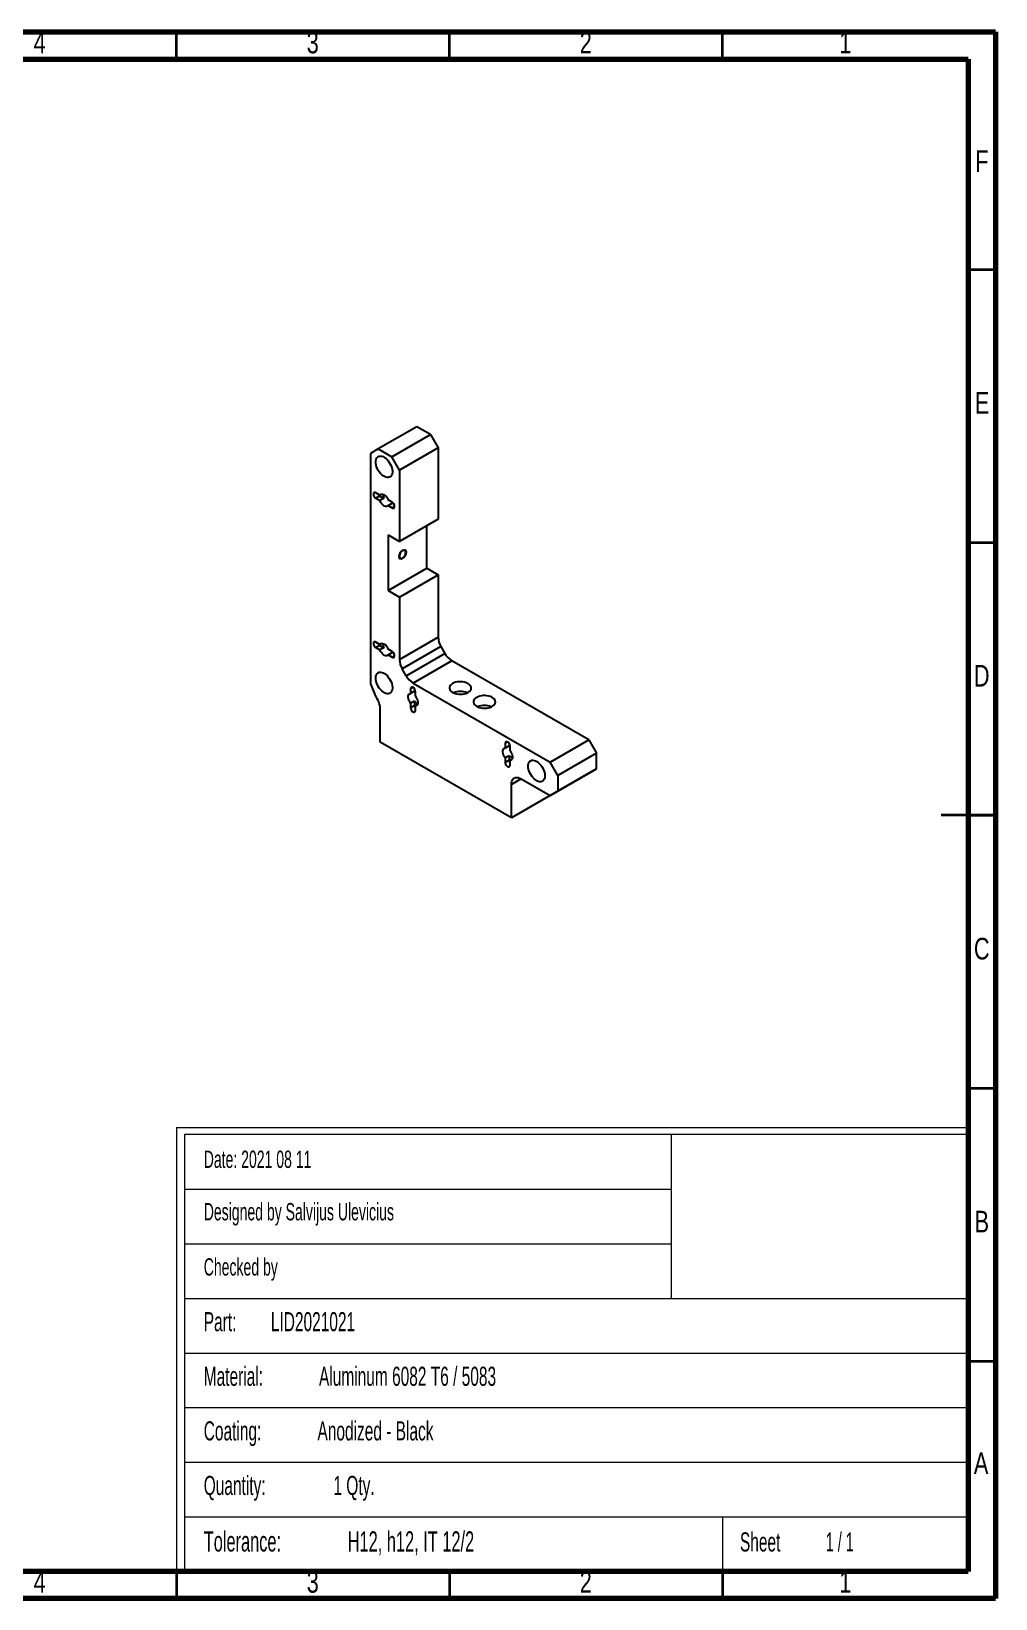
# Model space of a CAD drawing. Header units: millimetres. Extents: x 30 to 830, y 10 to 584.
# Drawn here: x 477 to 830, y 10 to 584 of the extents above; entities that cross this region are included whole.
import ezdxf

# ---------------------------------------------------------------- set-up
doc = ezdxf.new("R2010")
doc.units = ezdxf.units.MM
doc.header["$LTSCALE"] = 2
doc.styles.add('SLDTEXTSTYLE0', font='TXT', dxfattribs={"width": 0.605})
doc.styles.add('SLDTEXTSTYLE1', font='TXT', dxfattribs={"width": 0.563})
doc.styles.add('SLDTEXTSTYLE2', font='TXT', dxfattribs={"width": 0.75})

# ---------------------------------------------------------------- blocks, each defined once
blk = doc.blocks.new('SW_NOTE_0')
at = {"color": 0, "linetype": 'Continuous', "lineweight": 0, "attachment_point": 1, "style": 'SLDTEXTSTYLE0'}
for s, insert, char_height in [('Tolerance:', (0, 9.55), 7.408), ('H12, h12, IT 12/2', (52.72, 9.55), 7.4083)]:
    blk.add_mtext(s, dxfattribs=dict(at, insert=insert, char_height=char_height))
blk = doc.blocks.new('SW_NOTE_0_1')
at = {"color": 0, "linetype": 'Continuous', "lineweight": 0, "char_height": 7, "attachment_point": 1}
for s, insert, style in [('Sheet', (0, 9.02), 'SLDTEXTSTYLE0'), ('1 / 1', (31.43, 9.02), 'SLDTEXTSTYLE1')]:
    blk.add_mtext(s, dxfattribs=dict(at, insert=insert, style=style))
blk = doc.blocks.new('SW_NOTE_0_2')
at = {"color": 0, "linetype": 'Continuous', "lineweight": 0, "char_height": 7, "attachment_point": 1, "style": 'SLDTEXTSTYLE0'}
for s, insert in [('Quantity:', (0, 9.02)), ('1 Qty.', (47.48, 9.02))]:
    blk.add_mtext(s, dxfattribs=dict(at, insert=insert))
blk = doc.blocks.new('SW_NOTE_0_3')
at = {"color": 0, "linetype": 'Continuous', "lineweight": 0, "char_height": 7, "attachment_point": 1, "style": 'SLDTEXTSTYLE0'}
for s, insert in [('Coating:', (0, 9.02)), ('Anodized - Black', (41.65, 9.02))]:
    blk.add_mtext(s, dxfattribs=dict(at, insert=insert))
blk = doc.blocks.new('SW_NOTE_0_4')
at = {"color": 0, "linetype": 'Continuous', "lineweight": 0, "char_height": 7, "attachment_point": 1, "style": 'SLDTEXTSTYLE0'}
for s, insert in [('Material:', (0, 9.02)), ('Aluminum 6082 T6 / 5083', (42.21, 9.02))]:
    blk.add_mtext(s, dxfattribs=dict(at, insert=insert))
blk = doc.blocks.new('SW_NOTE_0_5')
at = {"color": 0, "linetype": 'Continuous', "lineweight": 0, "char_height": 7, "attachment_point": 1, "style": 'SLDTEXTSTYLE0'}
for s, insert in [('Part:', (0, 9.02)), ('LID2021021', (24.58, 9.02))]:
    blk.add_mtext(s, dxfattribs=dict(at, insert=insert))

msp = doc.modelspace()

# ---------------------------------------------------------------- linework, layer by layer
at = {"color": 7, "linetype": 'Continuous', "lineweight": 70}
for p, q in [((30, 584), (830, 584)), ((830, 584), (830, 10)), ((40, 574), (820, 574)), ((820, 574), (820, 20)), ((820, 20), (40, 20)), ((830, 10), (30, 10))]:
    msp.add_line(p, q, dxfattribs=at)
at = {"color": 7, "linetype": 'Continuous', "lineweight": 35}
for p, q in [((530, 574), (530, 584)), ((630, 574), (630, 584)), ((730, 574), (730, 584)), ((820, 497), (830, 497)), ((820, 397), (830, 397)), ((830.002, 297), (809.998, 297)), ((820, 297), (830, 297)), ((820, 197), (830, 197)), ((820, 97), (830, 97)), ((530, 20), (530, 10)), ((630, 20), (630, 10)), ((730, 20), (730, 10))]:
    msp.add_line(p, q, dxfattribs=at)
at = {"color": 7, "linetype": 'Continuous', "lineweight": 25}
for p, q in [((618.046, 439.394), (603.904, 431.23)), ((608.853, 428.373), (622.995, 436.537)), ((622.995, 436.537), (618.046, 439.394)), ((622.995, 436.537), (625.824, 431.638)), ((603.904, 431.23), (601.075, 429.597)), ((603.904, 431.23), (608.853, 428.373)), ((625.824, 431.638), (611.682, 423.474)), ((625.824, 431.638), (625.824, 405.509)), ((601.075, 429.597), (601.075, 345.216)), ((611.682, 423.474), (608.853, 428.373)), ((611.682, 423.474), (611.682, 397.345)), ((604.494, 414.355), (603.02, 415.206)), ((604.434, 413.981), (603.02, 413.164)), ((604.434, 413.981), (605.908, 413.13)), ((604.494, 414.355), (605.141, 414.728)), ((603.02, 413.164), (604.494, 412.313)), ((605.908, 413.13), (604.494, 412.313)), ((609.03, 411.736), (607.556, 412.587)), ((607.556, 410.546), (608.97, 411.362)), ((607.556, 410.546), (609.03, 409.695)), ((608.97, 411.362), (609.737, 410.919)), ((625.824, 405.509), (611.682, 397.345)), ((621.652, 387.504), (621.652, 403.1)), ((607.51, 399.753), (611.682, 397.345)), ((607.51, 399.753), (607.51, 379.34)), ((607.51, 379.34), (621.652, 387.504)), ((611.682, 376.931), (625.824, 385.095)), ((621.652, 387.504), (625.824, 385.095)), ((625.824, 385.095), (625.824, 362.29)), ((607.51, 379.34), (611.682, 376.931)), ((611.682, 376.931), (611.682, 354.126)), ((611.682, 354.126), (625.824, 362.29)), ((604.494, 359.646), (603.02, 360.497)), ((604.434, 359.273), (603.02, 358.456)), ((603.02, 358.456), (604.494, 357.605)), ((604.434, 359.273), (605.908, 358.421)), ((604.494, 359.646), (605.141, 360.02)), ((605.908, 358.421), (604.494, 357.605)), ((609.03, 357.028), (607.556, 357.879)), ((607.556, 355.837), (608.97, 356.654)), ((608.97, 356.654), (609.737, 356.211)), ((626.859, 358.805), (612.717, 350.641)), ((614.182, 348.105), (628.324, 356.269)), ((626.859, 358.805), (628.324, 356.269)), ((607.556, 355.837), (609.03, 354.986)), ((614.182, 348.105), (612.717, 350.641)), ((630.824, 353.63), (616.682, 345.466)), ((680.978, 324.676), (630.824, 353.63)), ((601.075, 345.216), (602.843, 340.66)), ((616.682, 345.466), (666.836, 316.512)), ((615.748, 343.351), (615.748, 341.649)), ((617.162, 342.465), (615.748, 341.649)), ((615.748, 338.113), (617.162, 338.93)), ((617.162, 343.351), (617.162, 342.465)), ((617.162, 338.93), (617.162, 337.227)), ((617.515, 340.628), (617.515, 342.331)), ((604.611, 323.855), (604.611, 336.103)), ((615.748, 338.113), (615.748, 336.411)), ((617.162, 337.227), (615.748, 336.411)), ((618.162, 337.466), (617.515, 337.093)), ((617.515, 335.39), (617.515, 337.093)), ((652.694, 296.097), (604.611, 323.855)), ((650.396, 323.349), (650.396, 321.647)), ((651.81, 322.463), (650.396, 321.647)), ((651.81, 323.349), (651.81, 322.463)), ((652.164, 320.626), (652.164, 322.329)), ((666.836, 316.512), (680.978, 324.676)), ((680.978, 324.676), (683.807, 319.777)), ((650.396, 318.111), (651.81, 318.928)), ((650.396, 318.111), (650.396, 316.409)), ((651.81, 317.225), (650.396, 316.409)), ((651.81, 318.928), (651.81, 317.225)), ((652.811, 317.464), (652.164, 317.091)), ((652.164, 315.388), (652.164, 317.091)), ((669.665, 311.613), (666.836, 316.512)), ((683.807, 319.777), (669.665, 311.613)), ((683.807, 314.062), (683.807, 319.777)), ((656.23, 310.387), (666.836, 304.264)), ((680.978, 312.428), (666.836, 304.264)), ((669.665, 305.898), (683.807, 314.062)), ((669.665, 311.613), (669.665, 305.898)), ((683.807, 314.062), (680.978, 312.428)), ((652.694, 296.097), (652.694, 308.346)), ((666.836, 304.264), (669.665, 305.898)), ((666.836, 304.262), (652.694, 296.097)), ((666.836, 304.262), (666.836, 304.264))]:
    msp.add_line(p, q, dxfattribs=at)
at = {"color": 8, "linetype": 'Continuous', "lineweight": 25}
for p, q in [((609.914, 410.205), (609.03, 409.695)), ((609.914, 355.497), (609.03, 354.986)), ((616.632, 343.862), (615.748, 343.351)), ((651.28, 323.86), (650.396, 323.349)), ((656.23, 310.387), (652.694, 308.346))]:
    msp.add_line(p, q, dxfattribs=at)
at = {"color": 7, "linetype": 'Continuous', "lineweight": 18}
for p, q in [((530, 182.62), (530, 19.62)), ((530, 182.62), (820, 182.62)), ((820, 180), (533, 180)), ((533, 180), (533, 20)), ((711.204, 180), (711.204, 120)), ((533, 160), (711.204, 160)), ((533, 140), (711.204, 140)), ((533, 120), (820, 120)), ((533, 120), (820, 120)), ((533, 100), (820, 100)), ((533, 80), (820, 80)), ((533, 60), (820, 60)), ((533, 40), (820, 40)), ((730, 40), (730, 20))]:
    msp.add_line(p, q, dxfattribs=at)
at = {"color": 7, "linetype": 'Continuous', "lineweight": 25, "flags": 128}
for points in [[(602.963, 426.466), (603.003, 427.01), (603.121, 427.494), (603.314, 427.906), (603.577, 428.235), (603.904, 428.473), (604.286, 428.612), (604.712, 428.65), (605.173, 428.586), (605.656, 428.421), (606.148, 428.16), (606.637, 427.809), (607.111, 427.377), (607.556, 426.876), (607.961, 426.319), (608.317, 425.72), (608.613, 425.094), (608.842, 424.458), (608.998, 423.828), (609.077, 423.221), (609.077, 422.652), (608.998, 422.136), (608.842, 421.686), (608.613, 421.315), (608.317, 421.031), (607.961, 420.842), (607.556, 420.753), (607.111, 420.766), (606.637, 420.881), (606.148, 421.094), (605.656, 421.401), (605.173, 421.794), (604.712, 422.262), (604.286, 422.793), (603.904, 423.373), (603.577, 423.987), (603.314, 424.62), (603.121, 425.255), (603.003, 425.876), (602.963, 426.466)], [(603.02, 415.206), (602.747, 415.313), (602.5, 415.311), (602.305, 415.198), (602.179, 414.986), (602.136, 414.695), (602.179, 414.355), (602.305, 413.998), (602.5, 413.659), (602.747, 413.372), (603.02, 413.164)], [(604.494, 414.355), (604.739, 414.593), (605.054, 414.716), (605.42, 414.717), (605.82, 414.596), (606.23, 414.359), (606.63, 414.019), (606.996, 413.595), (607.311, 413.109), (607.556, 412.587)], [(607.556, 410.546), (607.311, 410.307), (606.996, 410.184), (606.63, 410.183), (606.23, 410.304), (605.82, 410.541), (605.42, 410.881), (605.054, 411.305), (604.739, 411.792), (604.494, 412.313)], [(609.124, 411.676), (609.072, 411.543), (608.97, 411.362)], [(609.03, 409.695), (609.303, 409.587), (609.55, 409.59), (609.745, 409.703), (609.871, 409.915), (609.914, 410.205), (609.871, 410.545), (609.745, 410.902), (609.55, 411.241), (609.303, 411.528), (609.03, 411.736)], [(613.98, 393.281), (613.94, 393.607), (613.824, 393.865), (613.638, 394.037), (613.397, 394.111), (613.115, 394.084), (612.813, 393.955), (612.511, 393.735), (612.23, 393.438), (611.988, 393.084), (611.803, 392.698), (611.686, 392.306), (611.646, 391.934), (611.686, 391.609), (611.803, 391.351), (611.988, 391.179), (612.23, 391.104), (612.511, 391.132), (612.813, 391.261), (613.115, 391.481), (613.397, 391.778), (613.638, 392.131), (613.824, 392.517), (613.94, 392.91), (613.98, 393.281)], [(603.02, 360.497), (602.747, 360.605), (602.5, 360.602), (602.305, 360.49), (602.179, 360.277), (602.136, 359.987), (602.179, 359.647), (602.305, 359.29), (602.5, 358.951), (602.747, 358.664), (603.02, 358.456)], [(604.494, 359.646), (604.739, 359.885), (605.054, 360.008), (605.42, 360.009), (605.82, 359.888), (606.23, 359.651), (606.63, 359.311), (606.996, 358.887), (607.311, 358.4), (607.556, 357.879)], [(607.556, 355.837), (607.311, 355.599), (606.996, 355.476), (606.63, 355.475), (606.23, 355.596), (605.82, 355.833), (605.42, 356.173), (605.054, 356.597), (604.739, 357.083), (604.494, 357.605)], [(609.124, 356.968), (609.072, 356.834), (608.97, 356.654)], [(609.03, 354.986), (609.303, 354.879), (609.55, 354.881), (609.745, 354.994), (609.871, 355.206), (609.914, 355.497), (609.871, 355.837), (609.745, 356.194), (609.55, 356.533), (609.303, 356.82), (609.03, 357.028)], [(602.963, 347.261), (603.003, 347.806), (603.121, 348.29), (603.314, 348.702), (603.577, 349.031), (603.904, 349.268), (604.286, 349.408), (604.712, 349.446), (605.173, 349.382), (605.656, 349.217), (606.148, 348.955), (606.637, 348.604), (607.111, 348.173), (607.556, 347.672), (607.961, 347.115), (608.317, 346.515), (608.613, 345.89), (608.842, 345.254), (608.998, 344.624), (609.077, 344.017), (609.077, 343.448), (608.998, 342.932), (608.842, 342.482), (608.613, 342.11), (608.317, 341.826), (607.961, 341.637), (607.556, 341.548), (607.111, 341.561), (606.637, 341.676), (606.148, 341.89), (605.656, 342.197), (605.173, 342.59), (604.712, 343.057), (604.286, 343.588), (603.904, 344.168), (603.577, 344.783), (603.314, 345.416), (603.121, 346.051), (603.003, 346.671), (602.963, 347.261)], [(631.127, 345.291), (630.69, 344.991), (630.347, 344.653), (630.107, 344.287), (629.978, 343.902), (629.964, 343.511), (630.064, 343.124), (630.277, 342.752), (630.595, 342.406), (631.01, 342.096), (631.509, 341.831), (632.079, 341.619), (632.703, 341.465), (633.363, 341.374), (634.041, 341.349), (634.715, 341.391), (635.368, 341.497), (635.98, 341.666), (636.534, 341.892), (637.014, 342.169), (637.406, 342.489), (637.698, 342.843), (637.883, 343.219), (637.955, 343.609), (637.912, 344), (637.755, 344.381), (637.488, 344.741), (637.12, 345.07), (636.661, 345.359), (636.125, 345.598), (635.526, 345.782), (634.881, 345.904), (634.21, 345.962), (633.532, 345.954), (632.866, 345.88), (632.231, 345.741), (631.646, 345.543), (631.127, 345.291)], [(615.748, 338.113), (615.418, 338.586), (615.155, 339.102), (614.97, 339.632), (614.876, 340.147), (614.876, 340.621), (614.97, 341.028), (615.155, 341.345), (615.418, 341.556), (615.748, 341.649)], [(617.515, 342.331), (617.472, 342.671), (617.347, 343.028), (617.151, 343.367), (616.905, 343.654), (616.632, 343.862), (616.358, 343.969), (616.112, 343.967), (615.916, 343.854), (615.791, 343.642), (615.748, 343.351)], [(617.162, 342.465), (617.369, 342.464), (617.51, 342.442)], [(617.515, 340.628), (617.845, 340.155), (618.108, 339.64), (618.293, 339.11), (618.387, 338.594), (618.387, 338.12), (618.293, 337.714), (618.108, 337.396), (617.845, 337.186), (617.515, 337.093)], [(639.966, 340.188), (639.529, 339.889), (639.185, 339.551), (638.946, 339.184), (638.817, 338.8), (638.803, 338.408), (638.903, 338.021), (639.115, 337.649), (639.434, 337.303), (639.849, 336.993), (640.348, 336.728), (640.918, 336.516), (641.542, 336.362), (642.202, 336.272), (642.879, 336.247), (643.554, 336.288), (644.207, 336.395), (644.819, 336.564), (645.373, 336.79), (645.853, 337.067), (646.244, 337.387), (646.537, 337.74), (646.722, 338.117), (646.794, 338.506), (646.75, 338.897), (646.593, 339.278), (646.327, 339.638), (645.959, 339.968), (645.5, 340.256), (644.964, 340.495), (644.364, 340.679), (643.72, 340.802), (643.049, 340.86), (642.371, 340.851), (641.705, 340.777), (641.07, 340.639), (640.485, 340.441), (639.966, 340.188)], [(615.748, 336.411), (615.791, 336.07), (615.916, 335.713), (616.112, 335.375), (616.358, 335.087), (616.632, 334.88), (616.905, 334.772), (617.151, 334.775), (617.347, 334.888), (617.472, 335.1), (617.515, 335.39)], [(650.396, 318.111), (650.067, 318.584), (649.803, 319.1), (649.619, 319.63), (649.524, 320.145), (649.524, 320.619), (649.619, 321.026), (649.803, 321.343), (650.067, 321.554), (650.396, 321.647)], [(652.164, 322.329), (652.12, 322.669), (651.995, 323.026), (651.799, 323.365), (651.553, 323.652), (651.28, 323.86), (651.007, 323.967), (650.76, 323.965), (650.565, 323.852), (650.439, 323.64), (650.396, 323.349)], [(651.81, 322.463), (652.017, 322.462), (652.159, 322.44)], [(650.396, 316.409), (650.439, 316.068), (650.565, 315.711), (650.76, 315.373), (651.007, 315.085), (651.28, 314.878), (651.553, 314.77), (651.799, 314.773), (651.995, 314.886), (652.12, 315.098), (652.164, 315.388)], [(652.164, 320.626), (652.493, 320.153), (652.757, 319.638), (652.941, 319.108), (653.036, 318.592), (653.036, 318.118), (652.941, 317.712), (652.757, 317.394), (652.493, 317.184), (652.164, 317.091)], [(658.825, 315.013), (658.864, 315.557), (658.982, 316.042), (659.175, 316.454), (659.439, 316.783), (659.765, 317.02), (660.147, 317.16), (660.574, 317.198), (661.035, 317.133), (661.517, 316.969), (662.01, 316.707), (662.499, 316.356), (662.972, 315.925), (663.417, 315.424), (663.823, 314.867), (664.178, 314.267), (664.474, 313.641), (664.703, 313.005), (664.859, 312.376), (664.938, 311.768), (664.938, 311.199), (664.859, 310.683), (664.703, 310.234), (664.474, 309.862), (664.178, 309.578), (663.823, 309.389), (663.417, 309.3), (662.972, 309.313), (662.499, 309.428), (662.01, 309.642), (661.517, 309.949), (661.035, 310.341), (660.574, 310.809), (660.147, 311.34), (659.765, 311.92), (659.439, 312.535), (659.175, 313.168), (658.982, 313.803), (658.864, 314.423), (658.825, 315.013)], [(652.694, 308.346), (652.737, 308.959), (652.867, 309.507), (653.079, 309.977), (653.369, 310.356), (653.73, 310.635), (654.151, 310.807), (654.624, 310.869), (655.137, 310.818), (655.676, 310.656), (656.23, 310.387)]]:
    msp.add_lwpolyline(points, dxfattribs=at)
at = {"color": 7, "linetype": 'Continuous', "lineweight": 18, "flags": 128}
msp.add_lwpolyline([(612.813, 394.241), (613.354, 394.429), (613.813, 394.34), (614.12, 393.987), (614.227, 393.424), (614.12, 392.737), (613.813, 392.03), (613.354, 391.411), (612.813, 390.975), (612.272, 390.787), (611.813, 390.876), (611.507, 391.229), (611.399, 391.791), (611.507, 392.479), (611.813, 393.185), (612.272, 393.804), (612.813, 394.241)], dxfattribs=at)
at = {"color": 7, "linetype": 'Continuous', "lineweight": 25}
for centre, radius, start, end in [((605.442, 415.568), 1.88, 204.191436, 237.58537), ((608.536, 414.26), 2.86, 172.286467, 203.275935), ((633.034, 362.536), 7.214, 181.956499, 211.143728), ((605.442, 360.86), 1.88, 204.191436, 237.58537), ((608.536, 359.552), 2.86, 172.286467, 203.275935), ((634.641, 359.75), 7.213, 208.855609, 238.045328), ((618.892, 354.372), 7.214, 181.956499, 211.143728), ((620.499, 351.586), 7.213, 208.855609, 238.045328), ((596.944, 335.75), 7.674, 2.639287, 39.772072), ((619.454, 340.64), 2.86, 216.724224, 247.709535), ((633.956, 336.1), 6.286, 66.43327, 113.56673), ((619.041, 337.306), 1.88, 182.415846, 215.796597), ((642.794, 330.997), 6.286, 66.43327, 113.56673), ((654.102, 320.638), 2.86, 216.724224, 247.709535), ((653.689, 317.304), 1.88, 182.415846, 215.796597)]:
    msp.add_arc(centre, radius, start, end, dxfattribs=at)

# ---------------------------------------------------------------- block references
at = {"color": 7, "linetype": 'Continuous', "lineweight": 0}
for name, p in [('SW_NOTE_0_5', (540, 105.958)), ('SW_NOTE_0_4', (540, 85.958)), ('SW_NOTE_0_3', (540, 65.958)), ('SW_NOTE_0_2', (540, 45.958)), ('SW_NOTE_0', (540, 25.122)), ('SW_NOTE_0_1', (736.364, 25.262))]:
    msp.add_blockref(name, p, dxfattribs=at)

# ---------------------------------------------------------------- texts
for s, insert, char_height, attachment_point, style in [('4', (479.92, 584.12), 7.937, 2, 'SLDTEXTSTYLE2'), ('3', (579.92, 584.12), 7.937, 2, 'SLDTEXTSTYLE2'), ('2', (679.92, 584.12), 7.937, 2, 'SLDTEXTSTYLE2'), ('1', (774.92, 584.12), 7.937, 2, 'SLDTEXTSTYLE2'), ('F', (824.915, 540.62), 7.937, 2, 'SLDTEXTSTYLE2'), ('E', (825.016, 452.12), 7.937, 2, 'SLDTEXTSTYLE2'), ('D', (824.905, 352.12), 7.937, 2, 'SLDTEXTSTYLE2'), ('C', (824.917, 252.12), 7.937, 2, 'SLDTEXTSTYLE2'), ('Date: 2021 08 11', (540, 174.16), 6.35, 1, 'SLDTEXTSTYLE0'), ('Designed by Salvijus Ulevicius', (540, 154.948), 6.35, 1, 'SLDTEXTSTYLE0'), ('B', (824.941, 152.12), 7.937, 2, 'SLDTEXTSTYLE2'), ('Checked by', (540, 134.719), 6.35, 1, 'SLDTEXTSTYLE0'), ('A', (824.679, 63.62), 7.937, 2, 'SLDTEXTSTYLE2'), ('4', (479.92, 20.12), 7.937, 2, 'SLDTEXTSTYLE2'), ('3', (579.92, 20.12), 7.937, 2, 'SLDTEXTSTYLE2'), ('2', (679.92, 20.12), 7.937, 2, 'SLDTEXTSTYLE2'), ('1', (774.92, 20.12), 7.937, 2, 'SLDTEXTSTYLE2')]:
    msp.add_mtext(s, dxfattribs=dict(at, insert=insert, char_height=char_height, attachment_point=attachment_point, style=style))

doc.saveas('drawing.dxf')
